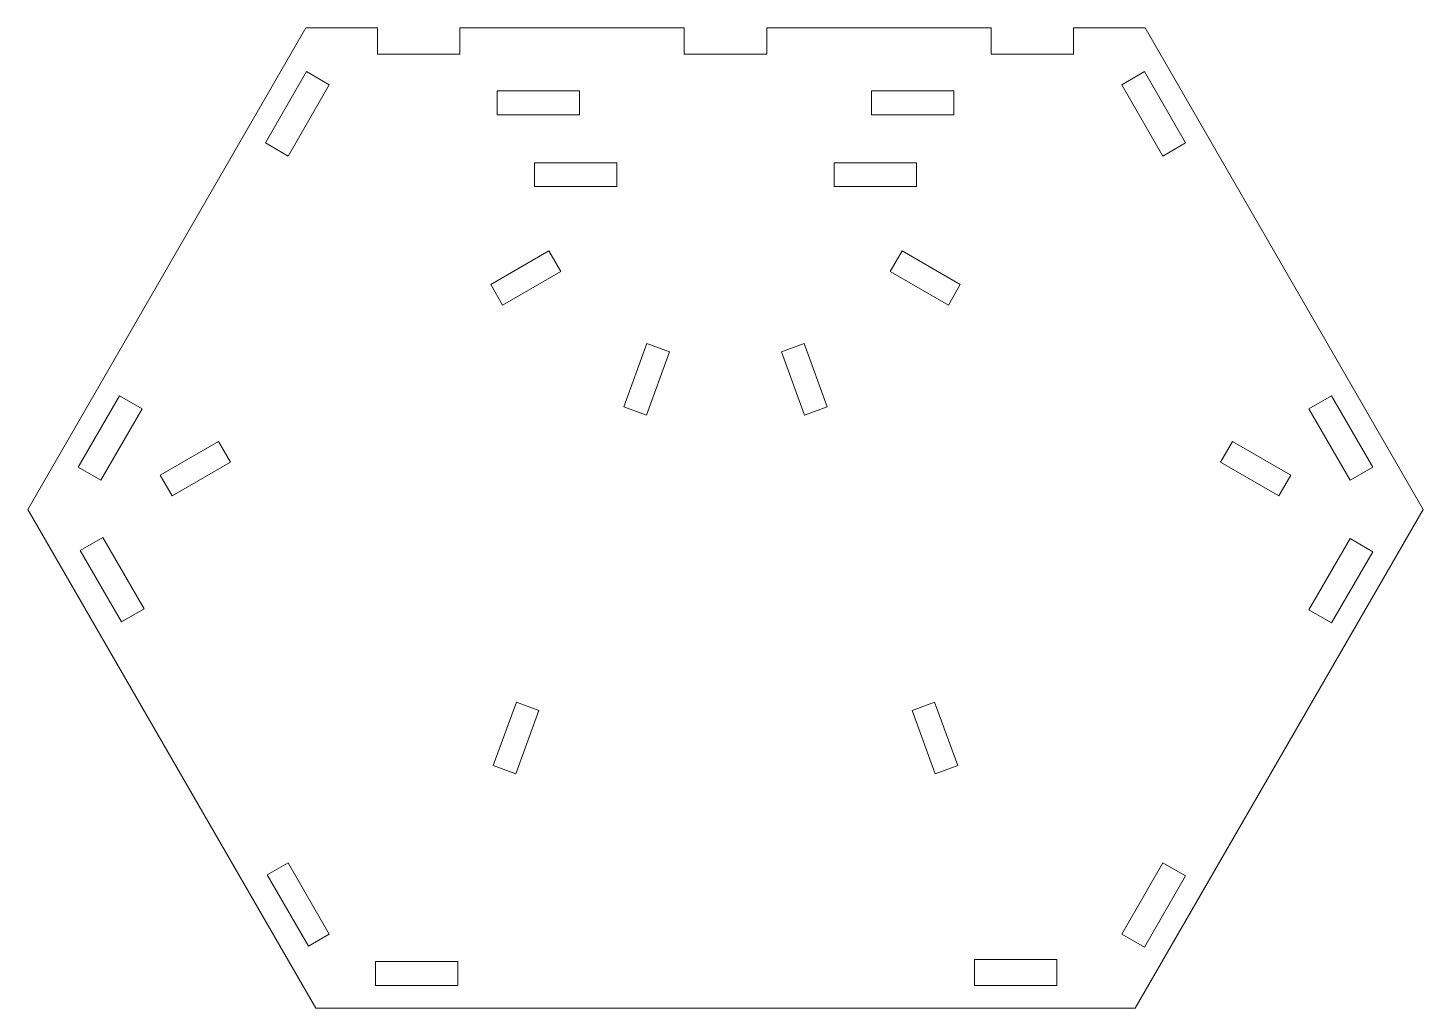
# Model space of a CAD drawing. Header units: millimetres. Extents: x -1822 to -1636, y -68 to 63.
import ezdxf

# ---------------------------------------------------------------- set-up
doc = ezdxf.new("R2010")
doc.units = ezdxf.units.MM

msp = doc.modelspace()

# ---------------------------------------------------------------- linework, layer by layer
at = {"color": 7, "linetype": 'Continuous', "lineweight": 15}
for p, q in [((-1785.09, 63.15), (-1822.22, -1.17)), ((-1775.53, 63.15), (-1785.09, 63.15)), ((-1775.53, 63.15), (-1775.53, 59.65)), ((-1764.53, 59.65), (-1764.53, 63.15)), ((-1734.53, 63.15), (-1764.53, 63.15)), ((-1734.53, 63.15), (-1734.53, 59.65)), ((-1723.53, 59.65), (-1723.53, 63.15)), ((-1693.53, 63.15), (-1723.53, 63.15)), ((-1693.53, 63.15), (-1693.53, 59.65)), ((-1682.53, 59.65), (-1682.53, 63.15)), ((-1672.97, 63.15), (-1682.53, 63.15)), ((-1635.84, -1.17), (-1672.97, 63.15)), ((-1775.53, 59.65), (-1764.53, 59.65)), ((-1734.53, 59.65), (-1723.53, 59.65)), ((-1693.53, 59.65), (-1682.53, 59.65)), ((-1785, 57.31), (-1790.5, 47.78)), ((-1781.97, 55.56), (-1785, 57.31)), ((-1673.06, 57.31), (-1676.09, 55.56)), ((-1667.56, 47.78), (-1673.06, 57.31)), ((-1787.47, 46.03), (-1781.97, 55.56)), ((-1759.53, 54.75), (-1759.53, 51.55)), ((-1748.53, 54.75), (-1759.53, 54.75)), ((-1748.53, 51.55), (-1748.53, 54.75)), ((-1709.53, 54.75), (-1709.53, 51.55)), ((-1698.53, 54.75), (-1709.53, 54.75)), ((-1698.53, 51.55), (-1698.53, 54.75)), ((-1676.09, 55.56), (-1670.59, 46.03)), ((-1759.53, 51.55), (-1748.53, 51.55)), ((-1709.53, 51.55), (-1698.53, 51.55)), ((-1790.5, 47.78), (-1787.47, 46.03)), ((-1670.59, 46.03), (-1667.56, 47.78)), ((-1754.53, 45.15), (-1743.53, 45.15)), ((-1754.53, 45.15), (-1754.53, 41.95)), ((-1743.53, 45.15), (-1743.53, 41.95)), ((-1714.53, 45.15), (-1703.53, 45.15)), ((-1714.53, 45.15), (-1714.53, 41.95)), ((-1703.53, 45.15), (-1703.53, 41.95)), ((-1754.53, 41.95), (-1743.53, 41.95)), ((-1714.53, 41.95), (-1703.53, 41.95)), ((-1752.61, 33.39), (-1760.4, 28.89)), ((-1751.01, 30.62), (-1752.61, 33.39)), ((-1705.45, 33.39), (-1707.05, 30.62)), ((-1697.66, 28.89), (-1705.45, 33.39)), ((-1758.8, 26.12), (-1751.01, 30.62)), ((-1707.05, 30.62), (-1699.26, 26.12)), ((-1760.4, 28.89), (-1758.8, 26.12)), ((-1699.26, 26.12), (-1697.66, 28.89)), ((-1739.53, 20.99), (-1742.61, 12.53)), ((-1736.52, 19.89), (-1739.53, 20.99)), ((-1718.53, 20.99), (-1721.54, 19.89)), ((-1715.45, 12.53), (-1718.53, 20.99)), ((-1739.6, 11.44), (-1736.52, 19.89)), ((-1721.54, 19.89), (-1718.46, 11.44)), ((-1810, 14), (-1815.5, 4.48)), ((-1806.97, 12.25), (-1810, 14)), ((-1648.06, 14), (-1651.09, 12.25)), ((-1642.56, 4.48), (-1648.06, 14)), ((-1812.47, 2.73), (-1806.97, 12.25)), ((-1742.61, 12.53), (-1739.6, 11.44)), ((-1718.46, 11.44), (-1715.45, 12.53)), ((-1651.09, 12.25), (-1645.59, 2.73)), ((-1796.77, 7.89), (-1804.57, 3.39)), ((-1795.17, 5.12), (-1796.77, 7.89)), ((-1661.29, 7.89), (-1662.89, 5.12)), ((-1653.49, 3.39), (-1661.29, 7.89)), ((-1815.5, 4.48), (-1812.47, 2.73)), ((-1802.97, 0.62), (-1795.17, 5.12)), ((-1662.89, 5.12), (-1655.09, 0.62)), ((-1645.59, 2.73), (-1642.56, 4.48)), ((-1804.57, 3.39), (-1802.97, 0.62)), ((-1655.09, 0.62), (-1653.49, 3.39)), ((-1822.22, -1.17), (-1783.76, -67.79)), ((-1674.3, -67.79), (-1635.84, -1.17)), ((-1812.21, -4.92), (-1815.24, -6.67)), ((-1806.71, -14.44), (-1812.21, -4.92)), ((-1645.59, -5.07), (-1651.09, -14.59)), ((-1642.56, -6.82), (-1645.59, -5.07)), ((-1815.24, -6.67), (-1809.74, -16.19)), ((-1648.06, -16.34), (-1642.56, -6.82)), ((-1809.74, -16.19), (-1806.71, -14.44)), ((-1651.09, -14.59), (-1648.06, -16.34)), ((-1756.97, -26.94), (-1760.05, -35.39)), ((-1753.97, -28.03), (-1756.97, -26.94)), ((-1701.09, -26.94), (-1704.1, -28.03)), ((-1698.01, -35.39), (-1701.09, -26.94)), ((-1757.04, -36.49), (-1753.97, -28.03)), ((-1704.1, -28.03), (-1701.02, -36.49)), ((-1760.05, -35.39), (-1757.04, -36.49)), ((-1701.02, -36.49), (-1698.01, -35.39)), ((-1787.47, -48.37), (-1790.24, -49.97)), ((-1781.97, -57.9), (-1787.47, -48.37)), ((-1670.59, -48.37), (-1676.09, -57.9)), ((-1667.56, -50.12), (-1670.59, -48.37)), ((-1790.24, -49.97), (-1784.74, -59.5)), ((-1673.06, -59.65), (-1667.56, -50.12)), ((-1784.74, -59.5), (-1781.97, -57.9)), ((-1676.09, -57.9), (-1673.06, -59.65)), ((-1684.78, -61.29), (-1695.78, -61.29)), ((-1695.78, -61.29), (-1695.78, -64.79)), ((-1684.78, -64.79), (-1684.78, -61.29)), ((-1764.78, -61.59), (-1775.78, -61.59)), ((-1775.78, -61.59), (-1775.78, -64.79)), ((-1764.78, -64.79), (-1764.78, -61.59)), ((-1775.78, -64.79), (-1764.78, -64.79)), ((-1695.78, -64.79), (-1684.78, -64.79)), ((-1783.76, -67.79), (-1674.3, -67.79))]:
    msp.add_line(p, q, dxfattribs=at)

doc.saveas('drawing.dxf')
